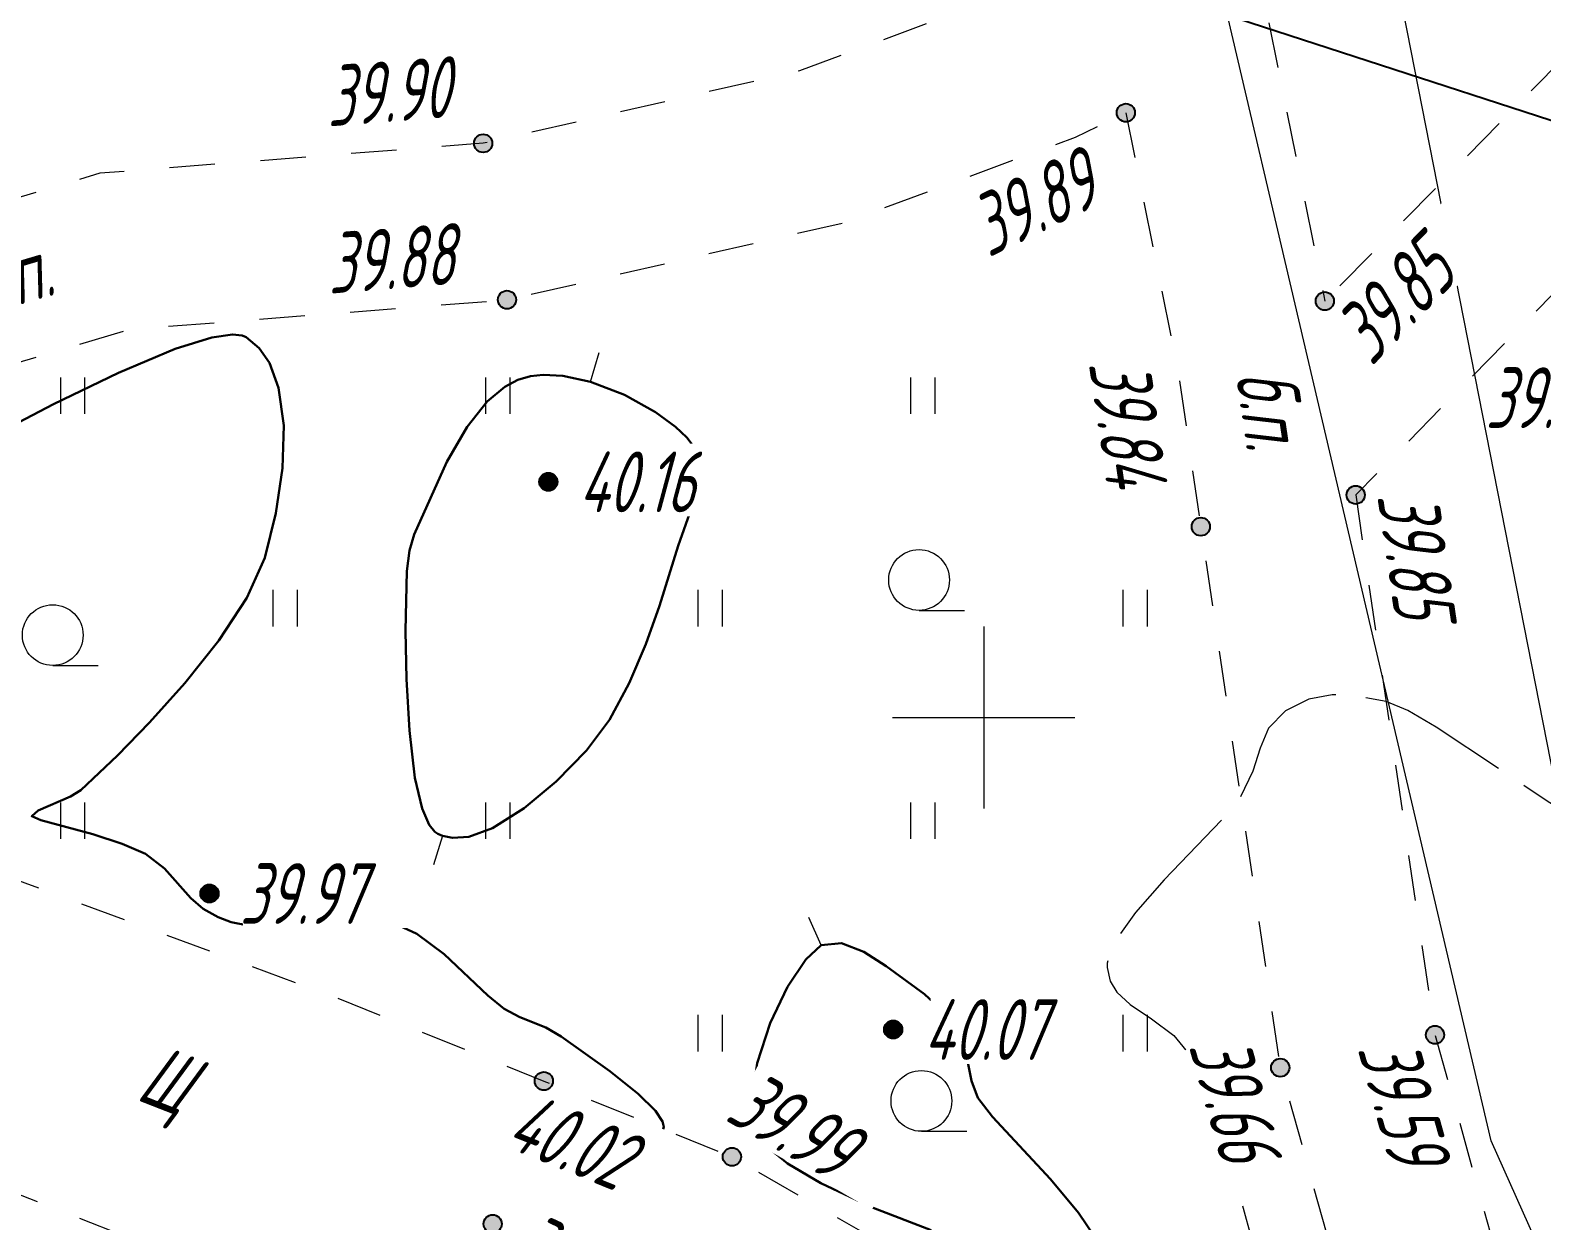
# Model space of a CAD drawing. Extents: x 2208637 to 2213412, y 575334 to 577367.
# Drawn here: x 2210984.3 to 2211009.19, y 576541.71 to 576561.32 of the extents above; entities that cross this region are included whole.
import ezdxf
from ezdxf.enums import TextEntityAlignment as Align

# ---------------------------------------------------------------- set-up
doc = ezdxf.new("R2010")
doc.units = 0
doc.header["$LTSCALE"] = 0.5
doc.linetypes.add('500_189_3_2', pattern=[3, 1.5, -1.5])
doc.linetypes.add('500_329_3', pattern=[6, 5, -1])
doc.layers.get('0').update_dxf_attribs({"lineweight": 25})
for name, color, linetype, lineweight in [('ИИ_ГОРИЗОНТАЛИ_ОСН', 32, 'Continuous', 15), ('ИИ_ГОРИЗОНТАЛИ_УТОЛЩ', 32, 'Continuous', 30), ('ИИ_ДОРОГИ_АД', 7, 'Continuous', 25), ('ИИ_КАБЕЛЯ_СВЯЗИ', 212, 'Continuous', 25), ('ИИ_КООРДИНАТНАЯ_СЕТКА', 3, 'Continuous', 25), ('ИИ_ОТМЕТКИ', 7, 'Continuous', 25), ('ИИ_ТРАССЫ_КЛС', 5, 'Continuous', 40), ('ИИ_УГОДЬЯ', 7, 'Continuous', 25)]:
    doc.layers.add(name, color=color, linetype=linetype, lineweight=lineweight)
doc.styles.add('D431', font='', dxfattribs={"height": 1})
doc.styles.add('GOST 2.304', font='cs_gost2304.shx', dxfattribs={"width": 0.8, "oblique": 15})
doc.styles.get('D431').set_extended_font_data('D431', italic=True)
doc.linetypes.add('500_132_1', pattern='A,4,[3,Topography.shx,S=2.5,R=0,X=0,Y=0],4,-2', length=10)

# ---------------------------------------------------------------- blocks, each defined once
blk = doc.blocks.new('500_12')
at = {"color": 0, "linetype": 'Continuous', "lineweight": -2, "flags": 128}
for points in [[(0, 3), (0, -3)], [(-3, 0), (3, 0)]]:
    blk.add_lwpolyline(points, dxfattribs=at)
at = {"color": 7, "linetype": 'Continuous', "lineweight": -2, "style": 'D431'}
blk.add_attdef('Вертикальная_подпись', (-0.5, 0.5), '', height=2, rotation=90, dxfattribs=at)
blk.add_attdef('Горизонтальная_подпись', (0.5, 0.5), '', height=2, dxfattribs=at)
blk = doc.blocks.new('500_329_6')
at = {"color": 0, "linetype": 'Continuous', "lineweight": -2}
blk.add_lwpolyline([(0, 0), (1, 0)], dxfattribs=at)
blk = doc.blocks.new('500_401')
at = {"color": 0, "linetype": 'Continuous', "lineweight": -2}
for points in [[(-0.4, 0), (-0.4, 1.2)], [(0.4, 0), (0.4, 1.2)]]:
    blk.add_lwpolyline(points, dxfattribs=at)
blk = doc.blocks.new('500_379')
at = {"color": 0, "linetype": 'Continuous', "lineweight": -2}
blk.add_lwpolyline([(0, -1), (1.5, -1)], dxfattribs=at)
blk.add_circle((0, 0), 1, dxfattribs=at)
blk = doc.blocks.new('500_330_1')
at = {"linetype": 'Continuous', "lineweight": -2}
h = blk.add_hatch(color=0, dxfattribs=at)
h.dxf.hatch_style = 1
edge = h.paths.add_edge_path()
edge.add_arc((0, 0), 0.3, 0, 360)
at = {"color": 0, "linetype": 'Continuous', "lineweight": -2}
blk.add_circle((0, 0), 0.3, dxfattribs=at)
at = {"color": 0, "linetype": 'Continuous', "lineweight": -2, "style": 'GOST 2.304', "flags": 1}
for tag, p in [('Номер', (-1, -1)), ('Номер_рабочей_станции', (-1, -3.5))]:
    blk.add_attdef(tag, text='', height=2, dxfattribs=at).set_placement(p, align=Align.RIGHT)
at = {"color": 0, "linetype": 'Continuous', "lineweight": -2, "style": 'GOST 2.304'}
blk.add_attdef('Высота', (1, -1), '', height=2, dxfattribs=at)
at = {"color": 0, "linetype": 'Continuous', "lineweight": -2, "style": 'GOST 2.304', "flags": 1}
blk.add_attdef('Код', (0, -3.5), '', height=2, dxfattribs=at)

msp = doc.modelspace()

# ---------------------------------------------------------------- linework, layer by layer
at = {"layer": 'ИИ_ГОРИЗОНТАЛИ_ОСН', "color": 32, "linetype": '500_329_3', "lineweight": 20, "elevation": 39.75, "flags": 128}
msp.add_lwpolyline([(2211022.288, 576547.499), (2211022.288, 576547.499), (2211022.365, 576547.435), (2211022.332, 576547.16), (2211021.983, 576544.644), (2211021.86, 576543.888), (2211021.77, 576543.495), (2211021.594, 576543.22), (2211021.209, 576542.828), (2211019.347, 576542.646), (2211018.336, 576542.577), (2211017.398, 576542.548), (2211016.806, 576542.57), (2211016.509, 576542.622), (2211016.4, 576542.676), (2211016.377, 576542.71), (2211016.37, 576542.761), (2211016.417, 576542.868), (2211016.614, 576543.039), (2211017.038, 576543.282), (2211017.663, 576543.604), (2211018.1, 576543.871), (2211018.314, 576544.074), (2211018.376, 576544.21), (2211018.378, 576544.278), (2211018.36, 576544.335), (2211018.262, 576544.456), (2211017.987, 576544.647), (2211017.441, 576544.908), (2211016.6, 576545.224), (2211015.754, 576545.495), (2211014.773, 576545.771), (2211014.581, 576545.764), (2211014.436, 576545.792), (2211014.42, 576545.959), (2211014.444, 576546.225), (2211014.378, 576546.475), (2211014.159, 576546.593), (2211012.294, 576547.187), (2211011.478, 576547.479), (2211010.667, 576547.826), (2211009.983, 576548.19), (2211009.297, 576548.611), (2211007.451, 576549.841), (2211006.983, 576550.116), (2211006.627, 576550.26), (2211006.154, 576550.352), (2211005.739, 576550.374), (2211005.355, 576550.302), (2211004.973, 576550.11), (2211004.692, 576549.825), (2211004.551, 576549.493), (2211004.435, 576549.114), (2211004.23, 576548.69), (2211003.931, 576548.323), (2211002.975, 576547.324), (2211002.503, 576546.787), (2211002.212, 576546.384), (2211002.076, 576546.114), (2211002.036, 576545.954), (2211002.033, 576545.882), (2211002.081, 576545.657), (2211002.192, 576545.475), (2211002.415, 576545.273), (2211002.766, 576545.038), (2211003.133, 576544.761), (2211003.45, 576544.373), (2211003.695, 576543.813), (2211003.963, 576543.005), (2211004.226, 576542.1), (2211004.767, 576540.107), (2211004.867, 576539.964), (2211005.089, 576539.893), (2211005.821, 576539.753), (2211005.975, 576539.695), (2211005.822, 576539.68), (2211005.542, 576539.707), (2211005.381, 576539.679), (2211005.583, 576539.554), (2211006.106, 576539.308), (2211008.108, 576538.426), (2211008.42, 576538.28), (2211008.619, 576538.164), (2211008.95, 576537.919), (2211009.321, 576537.484), (2211009.492, 576537.365), (2211009.641, 576537.388), (2211009.773, 576537.476), (2211009.944, 576537.556), (2211010.292, 576537.58), (2211011.724, 576537.628), (2211012.404, 576537.672), (2211012.792, 576537.744), (2211013.009, 576537.973), (2211013.146, 576538.24), (2211013.299, 576538.357), (2211013.482, 576538.113), (2211013.846, 576537.48), (2211014.875, 576535.521), (2211015.905, 576533.438), (2211016.269, 576532.65), (2211016.452, 576532.191), (2211016.547, 576531.717), (2211016.59, 576530.576), (2211016.768, 576529.759), (2211016.781, 576529.547), (2211016.709, 576529.322), (2211016.605, 576529.145), (2211016.572, 576528.937), (2211016.695, 576528.659), (2211016.969, 576528.209), (2211017.321, 576527.709), (2211017.609, 576527.357), (2211017.805, 576527.163), (2211017.965, 576527.058), (2211018.128, 576527.029), (2211018.278, 576527.056), (2211018.727, 576527.26), (2211019.033, 576527.295), (2211019.399, 576527.236), (2211019.791, 576527.117), (2211020.177, 576526.912), (2211020.528, 576526.595), (2211020.751, 576526.131), (2211020.978, 576525.359), (2211021.554, 576522.859), (2211021.663, 576522.52), (2211021.828, 576522.381), (2211022.009, 576522.309), (2211022.207, 576522.187), (2211022.381, 576521.982), (2211023.565, 576520.401), (2211024.109, 576519.718), (2211024.69, 576519.038), (2211025.218, 576518.474), (2211026.305, 576517.408), (2211027.616, 576516.181), (2211027.861, 576515.929), (2211028.122, 576515.627), (2211028.731, 576514.804), (2211030.365, 576512.251), (2211030.773, 576511.673), (2211031.047, 576511.379), (2211031.336, 576511.306), (2211031.898, 576511.368), (2211032.111, 576511.272), (2211032.199, 576510.953), (2211032.171, 576510.466), (2211032.106, 576509.93), (2211032.089, 576509.464), (2211032.137, 576508.861), (2211032.191, 576508.604), (2211032.303, 576508.296), (2211032.483, 576507.981), (2211032.841, 576507.438), (2211033.326, 576506.735), (2211034.486, 576505.123), (2211035.572, 576503.695), (2211035.966, 576503.222), (2211036.488, 576502.651), (2211037.005, 576502.122), (2211037.474, 576501.681), (2211037.787, 576501.426), (2211037.971, 576501.306), (2211038.064, 576501.267), (2211038.154, 576501.265), (2211038.251, 576501.309), (2211038.378, 576501.436), (2211038.534, 576501.633), (2211038.754, 576501.746), (2211038.952, 576501.61), (2211039.228, 576501.283), (2211039.559, 576500.818), (2211039.922, 576500.271), (2211040.578, 576499.237), (2211041.367, 576497.87), (2211042.695, 576495.443), (2211043.354, 576494.158), (2211043.633, 576493.535), (2211044.213, 576491.989), (2211044.399, 576491.545), (2211044.62, 576491.12), (2211044.93, 576490.625), (2211045.249, 576490.17), (2211045.551, 576489.789), (2211045.761, 576489.561), (2211045.964, 576489.398), (2211046.042, 576489.374), (2211046.14, 576489.38), (2211046.286, 576489.436), (2211046.467, 576489.531), (2211046.647, 576489.539), (2211046.692, 576489.362), (2211046.64, 576489.09), (2211046.633, 576488.771), (2211046.776, 576488.208), (2211046.912, 576487.837), (2211047.102, 576487.439), (2211047.356, 576487.04), (2211047.672, 576486.702), (2211048.037, 576486.43), (2211048.437, 576486.165), (2211048.858, 576485.848), (2211049.285, 576485.418), (2211049.656, 576484.973), (2211050.033, 576484.498), (2211050.378, 576484.015), (2211050.652, 576483.55), (2211050.794, 576483.205), (2211050.843, 576482.97), (2211050.844, 576482.827), (2211050.83, 576482.766)], dxfattribs=at)
at = {"layer": 'ИИ_ГОРИЗОНТАЛИ_УТОЛЩ', "elevation": 40, "flags": 128}
for points in [[(2210981.47, 576553.479), (2210984.682, 576555.159), (2210985.75, 576555.674), (2210986.686, 576556.069), (2210987.288, 576556.259), (2210987.627, 576556.308), (2210987.791, 576556.289), (2210987.852, 576556.263), (2210988.069, 576556.084), (2210988.237, 576555.839), (2210988.388, 576555.428), (2210988.473, 576554.807), (2210988.454, 576554.105), (2210988.345, 576553.365), (2210988.161, 576552.628), (2210987.866, 576551.97), (2210987.402, 576551.265), (2210986.843, 576550.563), (2210986.262, 576549.915), (2210985.734, 576549.373), (2210985.131, 576548.803), (2210984.96, 576548.696), (2210984.429, 576548.47), (2210984.324, 576548.374), (2210984.475, 576548.307), (2210985.329, 576548.075), (2210985.815, 576547.921), (2210986.196, 576547.752), (2210986.51, 576547.513), (2210986.944, 576547.026), (2210987.147, 576546.849), (2210987.393, 576546.71), (2210987.609, 576546.63), (2210987.886, 576546.576), (2210988.165, 576546.592), (2210989.062, 576546.746), (2210989.603, 576546.767), (2210990.154, 576546.673), (2210990.667, 576546.435), (2210991.117, 576546.103), (2210991.835, 576545.42), (2210992.102, 576545.201), (2210992.361, 576545.064), (2210992.79, 576544.891), (2210993.042, 576544.745), (2210993.843, 576544.175), (2210994.308, 576543.799), (2210994.593, 576543.52), (2210994.713, 576543.346), (2210994.733, 576543.256), (2210994.722, 576543.22)], [(2211001.823, 576541.451), (2211001.564, 576541.843), (2211001.098, 576542.397), (2211000.148, 576543.42), (2210999.905, 576543.733), (2210999.8, 576544.013), (2210999.708, 576544.484), (2210999.591, 576544.754), (2210999.388, 576545.067), (2210999.245, 576545.24), (2210999.028, 576545.443), (2210998.392, 576545.906), (2210998.024, 576546.14), (2210997.66, 576546.28), (2210997.323, 576546.247), (2210997.07, 576546.014), (2210996.77, 576545.561), (2210996.483, 576544.966), (2210996.27, 576544.308), (2210996.192, 576543.789), (2210996.208, 576543.431), (2210996.261, 576543.216), (2210996.344, 576543.045), (2210996.474, 576542.894), (2210996.77, 576542.656), (2210997.319, 576542.329), (2210998.178, 576541.924), (2210999.135, 576541.554)]]:
    msp.add_lwpolyline(points, dxfattribs=at)
msp.add_lwpolyline([(2210995.23, 576554.451), (2210995.109, 576554.612), (2210994.924, 576554.788), (2210994.594, 576555.03), (2210994.087, 576555.311), (2210993.525, 576555.529), (2210993.07, 576555.627), (2210992.743, 576555.642), (2210992.538, 576555.619), (2210992.329, 576555.558), (2210992.116, 576555.446), (2210991.826, 576555.204), (2210991.493, 576554.789), (2210991.16, 576554.208), (2210990.623, 576553.012), (2210990.545, 576552.747), (2210990.503, 576552.409), (2210990.481, 576551.425), (2210990.494, 576550.631), (2210990.542, 576549.786), (2210990.635, 576549.004), (2210990.751, 576548.5), (2210990.867, 576548.23), (2210990.96, 576548.116), (2210991.011, 576548.081), (2210991.087, 576548.049), (2210991.25, 576548.015), (2210991.519, 576548.035), (2210991.91, 576548.177), (2210992.432, 576548.504), (2210992.959, 576548.947), (2210993.462, 576549.456), (2210993.837, 576549.961), (2210994.162, 576550.564), (2210994.438, 576551.208), (2210994.664, 576551.836), (2210994.97, 576552.824), (2210995.283, 576553.711), (2210995.337, 576554.084)], close=True, dxfattribs=at)
at = {"layer": 'ИИ_ДОРОГИ_АД', "color": 7, "linetype": '500_189_3_2', "lineweight": 20, "flags": 128}
for points in [[(2211056.487, 576638.1), (2211053.742, 576629.909), (2211050.729, 576623.885), (2211048.104, 576618.638), (2211044.976, 576612.161), (2211043.263, 576608.616), (2211038.924, 576599.006), (2211037.506, 576595.865), (2211032.31, 576585.85), (2211028.092, 576578.028), (2211024.546, 576572.146), (2211019.5, 576566.894), (2211017.318, 576564.777), (2211011.488, 576559.123), (2211006.127, 576553.665)], [(2210994.944, 576615.7), (2210996.003, 576613.728), (2210997.928, 576607.058), (2210999.206, 576597.111), (2210999.964, 576583.763), (2211000.567, 576576.191), (2211004.18, 576564.009), (2211005.618, 576556.857)], [(2211026.874, 576581.291), (2211025.827, 576579.307), (2211022.469, 576573.737), (2211017.657, 576568.729), (2211015.281, 576566.424), (2211009.655, 576560.967), (2211005.618, 576556.857)], [(2211001.813, 576562.591), (2211000.493, 576561.954), (2210996.969, 576560.648), (2210991.757, 576559.456), (2210985.446, 576558.962), (2210982.097, 576557.963), (2210979.22, 576556.962), (2210978.627, 576556.755), (2210973.502, 576554.514), (2210968.222, 576553.094)], [(2210972.451, 576551.539), (2210974.365, 576552.053), (2210979.577, 576554.333), (2210982.896, 576555.489), (2210985.925, 576556.391), (2210992.15, 576556.879), (2210997.714, 576558.152), (2211001.512, 576559.559), (2211002.342, 576559.959)], [(2211002.342, 576559.959), (2211003.204, 576555.677), (2211003.576, 576553.143), (2211004.884, 576544.232), (2211007.33, 576535.463)], [(2211006.127, 576553.665), (2211007.433, 576544.772), (2211009.977, 576535.652), (2211011.537, 576531.786)], [(2210972.451, 576551.539), (2210974.392, 576550.825), (2210978.01, 576549.56), (2210981.598, 576548.238), (2210989.321, 576545.393), (2210992.757, 576544.011), (2210995.854, 576542.764), (2211004.991, 576537.507), (2211007.33, 576535.463)], [(2211053.838, 576469.887), (2211049.41, 576475.45), (2211044.337, 576480.917), (2211040.784, 576485.251), (2211039.13, 576487.74), (2211034.017, 576495.51), (2211026.364, 576506.928), (2211017.264, 576518.671), (2211011.512, 576525.034), (2211008.093, 576528.292), (2211005.079, 576531.163), (2211001.06, 576534.09), (2210998.174, 576536.094), (2210994.9, 576537.6), (2210993.809, 576538.14), (2210991.121, 576539.4), (2210981.804, 576543.045), (2210980.081, 576543.543), (2210973.832, 576545.348), (2210966.426, 576547.655), (2210965.459, 576547.956), (2210959.571, 576549.858)]]:
    msp.add_lwpolyline(points, dxfattribs=at)
at = {"layer": 'ИИ_КАБЕЛЯ_СВЯЗИ', "linetype": '500_132_1', "lineweight": 20, "flags": 128}
for points, elevation in [([(2211122.522, 576400.363), (2211118.072, 576407.323), (2211104.673, 576429.893), (2211090.113, 576443.534), (2211060.374, 576464.655), (2211045.654, 576479.785), (2211029.635, 576505.835), (2211018.566, 576521.776), (2211012.266, 576534.276), (2211011.455, 576538.519), (2211005.857, 576567.016), (2210995.538, 576592.636), (2210994.338, 576612.677), (2211006.398, 576609.606), (2211012.198, 576606.716)], -0.758), ([(2211125.812, 576402.713), (2211105.833, 576430.983), (2211091.9, 576444.591), (2211073.714, 576459.524), (2211062.324, 576470.285), (2211049.564, 576484.255), (2211020.496, 576522.676), (2211012.186, 576534.466), (2211008.356, 576543.026), (2211002.78, 576566.844), (2210997.807, 576584.706), (2210995.318, 576591.766), (2211003.898, 576599.476), (2211009.398, 576605.256), (2211011.388, 576605.076)], -0.759)]:
    msp.add_lwpolyline(points, dxfattribs=dict(at, elevation=elevation))
at = {"layer": 'ИИ_ТРАССЫ_КЛС', "lineweight": 25, "flags": 128}
msp.add_lwpolyline([(2211014.291, 576558.224), (2210951.609, 576578.591), (2210942.388, 576578.591)], dxfattribs=at)

# ---------------------------------------------------------------- block references
at = {"layer": 'ИИ_ГОРИЗОНТАЛИ_ОСН', "xscale": 0.5, "yscale": 0.5, "zscale": 0.5}
for p, rotation in [((2210993.525, 576555.529, 40), 73.31927125595725), ((2210991.087, 576548.049, 40), 252.6043739742392), ((2210997.323, 576546.247, 40), 114.0410342367076)]:
    msp.add_blockref('500_329_6', p, dxfattribs=dict(at, rotation=rotation))
at = {"layer": 'ИИ_КООРДИНАТНАЯ_СЕТКА', "color": 3, "lineweight": 20, "xscale": 0.5, "yscale": 0.5, "zscale": 0.5}
msp.add_blockref('500_12', (2211000, 576550), dxfattribs=at)
at = {"layer": 'ИИ_УГОДЬЯ', "lineweight": 20, "xscale": 0.5, "yscale": 0.5, "zscale": 0.5}
for name, p in [('500_401', (2210985, 576555)), ('500_401', (2210992, 576555)), ('500_401', (2210999, 576555)), ('500_379', (2210998.936, 576552.264)), ('500_401', (2210988.5, 576551.5)), ('500_401', (2210995.5, 576551.5)), ('500_401', (2211002.5, 576551.5)), ('500_379', (2210984.669, 576551.356)), ('500_401', (2210985, 576548)), ('500_401', (2210992, 576548)), ('500_401', (2210999, 576548)), ('500_401', (2210995.5, 576544.5)), ('500_401', (2211002.5, 576544.5)), ('500_379', (2210998.974, 576543.684))]:
    msp.add_blockref(name, p, dxfattribs=at)

# ---------------------------------------------------------------- next in the draw order: wipeouts: each hides what was drawn before it
at = {"lineweight": 0}
for points, layer in [([(2210983.571, 576556.551), (2210985.053, 576556.993), (2210984.727, 576558.085), (2210983.245, 576557.643)], 'ИИ_ДОРОГИ_АД'), ([(2211004.087, 576555.584), (2211004.312, 576554.054), (2211005.439, 576554.22), (2211005.215, 576555.75)], 'ИИ_ДОРОГИ_АД'), ([(2210986.04, 576543.632), (2210986.979, 576543.264), (2210987.394, 576544.326), (2210986.455, 576544.693)], 'ИИ_ДОРОГИ_АД'), ([(2210989.255, 576559.663), (2210992.055, 576559.882), (2210991.966, 576561.019), (2210989.166, 576560.8)], 'ИИ_ОТМЕТКИ'), ([(2211000.153, 576557.525), (2211002.682, 576558.745), (2211002.186, 576559.772), (2210999.657, 576558.552)], 'ИИ_ОТМЕТКИ'), ([(2211006.471, 576555.753), (2211008.439, 576557.756), (2211007.625, 576558.555), (2211005.658, 576556.552)], 'ИИ_ОТМЕТКИ'), ([(2210989.273, 576556.909), (2210992.072, 576557.128), (2210991.983, 576558.265), (2210989.184, 576558.045)], 'ИИ_ОТМЕТКИ'), ([(2211001.664, 576555.77), (2211002.051, 576553.132), (2211003.179, 576553.297), (2211002.792, 576555.936)], 'ИИ_ОТМЕТКИ'), ([(2210993.447, 576553.31), (2210995.988, 576553.31), (2210995.988, 576554.508), (2210993.447, 576554.508)], 'ИИ_ОТМЕТКИ'), ([(2211006.415, 576553.591), (2211006.823, 576550.813), (2211007.951, 576550.979), (2211007.543, 576553.757)], 'ИИ_ОТМЕТКИ'), ([(2210987.8, 576546.53), (2210990.628, 576546.53), (2210990.628, 576547.67), (2210987.8, 576547.67)], 'ИИ_ОТМЕТКИ'), ([(2210999.127, 576544.29), (2211001.948, 576544.29), (2211001.948, 576545.43), (2210999.127, 576545.43)], 'ИИ_ОТМЕТКИ'), ([(2211003.318, 576544.522), (2211004.051, 576541.895), (2211005.205, 576542.217), (2211004.472, 576544.844)], 'ИИ_ОТМЕТКИ'), ([(2211006.097, 576544.48), (2211006.851, 576541.775), (2211007.949, 576542.082), (2211007.195, 576544.786)], 'ИИ_ОТМЕТКИ'), ([(2210995.724, 576543.293), (2210998.158, 576541.893), (2210998.726, 576542.881), (2210996.293, 576544.281)], 'ИИ_ОТМЕТКИ'), ([(2210992.166, 576542.832), (2210994.786, 576541.778), (2210995.241, 576542.907), (2210992.621, 576543.961)], 'ИИ_ОТМЕТКИ')]:
    msp.add_wipeout(points, dxfattribs=at).dxf.layer = layer

# ---------------------------------------------------------------- next in the draw order: block references
at = {"layer": 'ИИ_ОТМЕТКИ'}
ref = msp.add_blockref('500_330_1', (2210991.757, 576559.456, 39.896), dxfattribs=dict(at, xscale=0.5, yscale=0.5, zscale=0.5, rotation=4.477234279540769))
ref.add_attrib('Высота', '39.90', (2210989.2, 576559.729), dxfattribs={"layer": '0', "color": 0, "linetype": 'Continuous', "lineweight": -2, "height": 1, "rotation": 4.4772, "style": 'GOST 2.304', "oblique": 15, "width": 0.8})
ref = msp.add_blockref('500_330_1', (2211002.342, 576559.959, 39.886), dxfattribs=dict(at, xscale=0.5, yscale=0.5, zscale=0.5, rotation=25.75804459408237))
ref.add_attrib('Высота', '39.89', (2211000.077, 576557.566), dxfattribs={"layer": '0', "color": 0, "linetype": 'Continuous', "lineweight": -2, "height": 1, "rotation": 25.758, "style": 'GOST 2.304', "oblique": 15, "width": 0.8})
ref = msp.add_blockref('500_330_1', (2210992.15, 576556.879, 39.88), dxfattribs=dict(at, xscale=0.5, yscale=0.5, zscale=0.5, rotation=4.477234279540769))
ref.add_attrib('Высота', '39.88', (2210989.218, 576556.975), dxfattribs={"layer": '0', "color": 0, "linetype": 'Continuous', "lineweight": -2, "height": 1, "rotation": 4.4772, "style": 'GOST 2.304', "oblique": 15, "width": 0.8})
ref = msp.add_blockref('500_330_1', (2211005.618, 576556.857, 39.85), dxfattribs=dict(at, xscale=0.5, yscale=0.5, zscale=0.5, rotation=45.51355779484703))
ref.add_attrib('Высота', '39.85', (2211006.386, 576555.767), dxfattribs={"layer": '0', "color": 0, "linetype": 'Continuous', "lineweight": -2, "height": 1, "rotation": 45.5136, "style": 'GOST 2.304', "oblique": 15, "width": 0.8})
ref = msp.add_blockref('500_330_1', (2211003.576, 576553.143, 39.843), dxfattribs=dict(at, xscale=0.5, yscale=0.5, zscale=0.5, rotation=278.3524394946848))
ref.add_attrib('Высота', '39.84', (2211001.726, 576555.83), dxfattribs={"layer": '0', "color": 0, "linetype": 'Continuous', "lineweight": -2, "height": 1, "rotation": 278.3524, "style": 'GOST 2.304', "oblique": 15, "width": 0.8})
ref = msp.add_blockref('500_330_1', (2210992.83, 576553.88, 40.16), dxfattribs=dict(at, xscale=0.5, yscale=0.5, zscale=0.5))
ref.add_attrib('Высота', '40.16', (2210993.33, 576553.38, -29.366), dxfattribs={"layer": '0', "color": 0, "linetype": 'Continuous', "lineweight": -2, "height": 1, "style": 'GOST 2.304', "oblique": 15, "width": 0.8})
ref = msp.add_blockref('500_330_1', (2211006.127, 576553.665, 39.851), dxfattribs=dict(at, xscale=0.5, yscale=0.5, zscale=0.5, rotation=278.3524394956931))
ref.add_attrib('Высота', '39.85', (2211006.477, 576553.651), dxfattribs={"layer": '0', "color": 0, "linetype": 'Continuous', "lineweight": -2, "height": 1, "rotation": 278.3524, "style": 'GOST 2.304', "oblique": 15, "width": 0.8})
ref = msp.add_blockref('500_330_1', (2210987.25, 576547.1, 39.97), dxfattribs=dict(at, xscale=0.5, yscale=0.5, zscale=0.5))
ref.add_attrib('Высота', '39.97', (2210987.75, 576546.6, 39.97), dxfattribs={"layer": '0', "color": 0, "linetype": 'Continuous', "lineweight": -2, "height": 1, "style": 'GOST 2.304', "oblique": 15, "width": 0.8})
ref = msp.add_blockref('500_330_1', (2210998.51, 576544.86, 40.07), dxfattribs=dict(at, xscale=0.5, yscale=0.5, zscale=0.5))
ref.add_attrib('Высота', '40.07', (2210999.01, 576544.36, -29.456), dxfattribs={"layer": '0', "color": 0, "linetype": 'Continuous', "lineweight": -2, "height": 1, "style": 'GOST 2.304', "oblique": 15, "width": 0.8})
ref = msp.add_blockref('500_330_1', (2211007.433, 576544.772, 39.587), dxfattribs=dict(at, xscale=0.4999999999999998, yscale=0.4999999999999998, zscale=0.4999999999999998, rotation=285.5859777966964))
ref.add_attrib('Высота', '39.59', (2211006.151, 576544.547), dxfattribs={"layer": '0', "color": 0, "linetype": 'Continuous', "lineweight": -2, "height": 1, "rotation": 285.586, "style": 'GOST 2.304', "oblique": 15, "width": 0.8})
ref = msp.add_blockref('500_330_1', (2211004.884, 576544.232, 39.657), dxfattribs=dict(at, xscale=0.4999999999999998, yscale=0.4999999999999998, zscale=0.4999999999999998, rotation=285.5859777966964))
ref.add_attrib('Высота', '39.66', (2211003.372, 576544.589), dxfattribs={"layer": '0', "color": 0, "linetype": 'Continuous', "lineweight": -2, "height": 1, "rotation": 285.586, "style": 'GOST 2.304', "oblique": 15, "width": 0.8})
ref = msp.add_blockref('500_330_1', (2210992.757, 576544.011, 40.025), dxfattribs=dict(at, xscale=0.5, yscale=0.5, zscale=0.5, rotation=338.0798146551026))
ref.add_attrib('Высота', '40.02', (2210992.084, 576542.941), dxfattribs={"layer": '0', "color": 0, "linetype": 'Continuous', "lineweight": -2, "height": 1, "rotation": 338.0798, "style": 'GOST 2.304', "oblique": 15, "width": 0.8})
ref = msp.add_blockref('500_330_1', (2210995.854, 576542.764, 39.986), dxfattribs=dict(at, xscale=0.4999999999999999, yscale=0.4999999999999999, zscale=0.4999999999999999, rotation=330.0834529031314))
ref.add_attrib('Высота', '39.99', (2210995.716, 576543.379), dxfattribs={"layer": '0', "color": 0, "linetype": 'Continuous', "lineweight": -2, "height": 1, "rotation": 330.0835, "style": 'GOST 2.304', "oblique": 15, "width": 0.8})

# ---------------------------------------------------------------- next in the draw order: texts
at = {"layer": 'ИИ_ДОРОГИ_АД', "ltscale": 0.5, "style": 'GOST 2.304', "oblique": 15, "width": 0.8}
for s, rotation, p in [('б.п.', 16.6006, (2210983.496, 576556.602, -88.25)), ('б.п.', 278.3524, (2211004.148, 576555.651, -88.25)), ('Щ', 338.6359, (2210986.019, 576543.715, -87.535))]:
    msp.add_text(s, height=1, rotation=rotation, dxfattribs=at).set_placement(p)

# ---------------------------------------------------------------- next in the draw order: wipeouts: each hides what was drawn before it
at = {"lineweight": 0}
for points in [[(2211008.314, 576554.696), (2211011.122, 576554.696), (2211011.122, 576555.836), (2211008.314, 576555.836)], [(2210992.17, 576540.909), (2210994.639, 576539.75), (2210995.148, 576540.834), (2210992.679, 576541.994)]]:
    msp.add_wipeout(points, dxfattribs=at).dxf.layer = 'ИИ_ОТМЕТКИ'

# ---------------------------------------------------------------- next in the draw order: block references
at = {"layer": 'ИИ_ОТМЕТКИ'}
ref = msp.add_blockref('500_330_1', (2211009.95, 576556.31, 39.83), dxfattribs=dict(at, xscale=0.5, yscale=0.5, zscale=0.5))
ref.add_attrib('Высота', '39.83', (2211008.264, 576554.766), dxfattribs={"layer": '0', "color": 0, "linetype": 'Continuous', "lineweight": -2, "height": 1, "style": 'GOST 2.304', "oblique": 15, "width": 0.8})
ref = msp.add_blockref('500_330_1', (2210991.914, 576541.659, 39.96), dxfattribs=dict(at, xscale=0.5, yscale=0.5, zscale=0.5, rotation=334.8393514306258))
ref.add_attrib('Высота', '39.96', (2210992.154, 576540.994, 39.96), dxfattribs={"layer": '0', "color": 0, "linetype": 'Continuous', "lineweight": -2, "height": 1, "rotation": 334.8394, "style": 'GOST 2.304', "oblique": 15, "width": 0.8})

doc.saveas('drawing.dxf')
